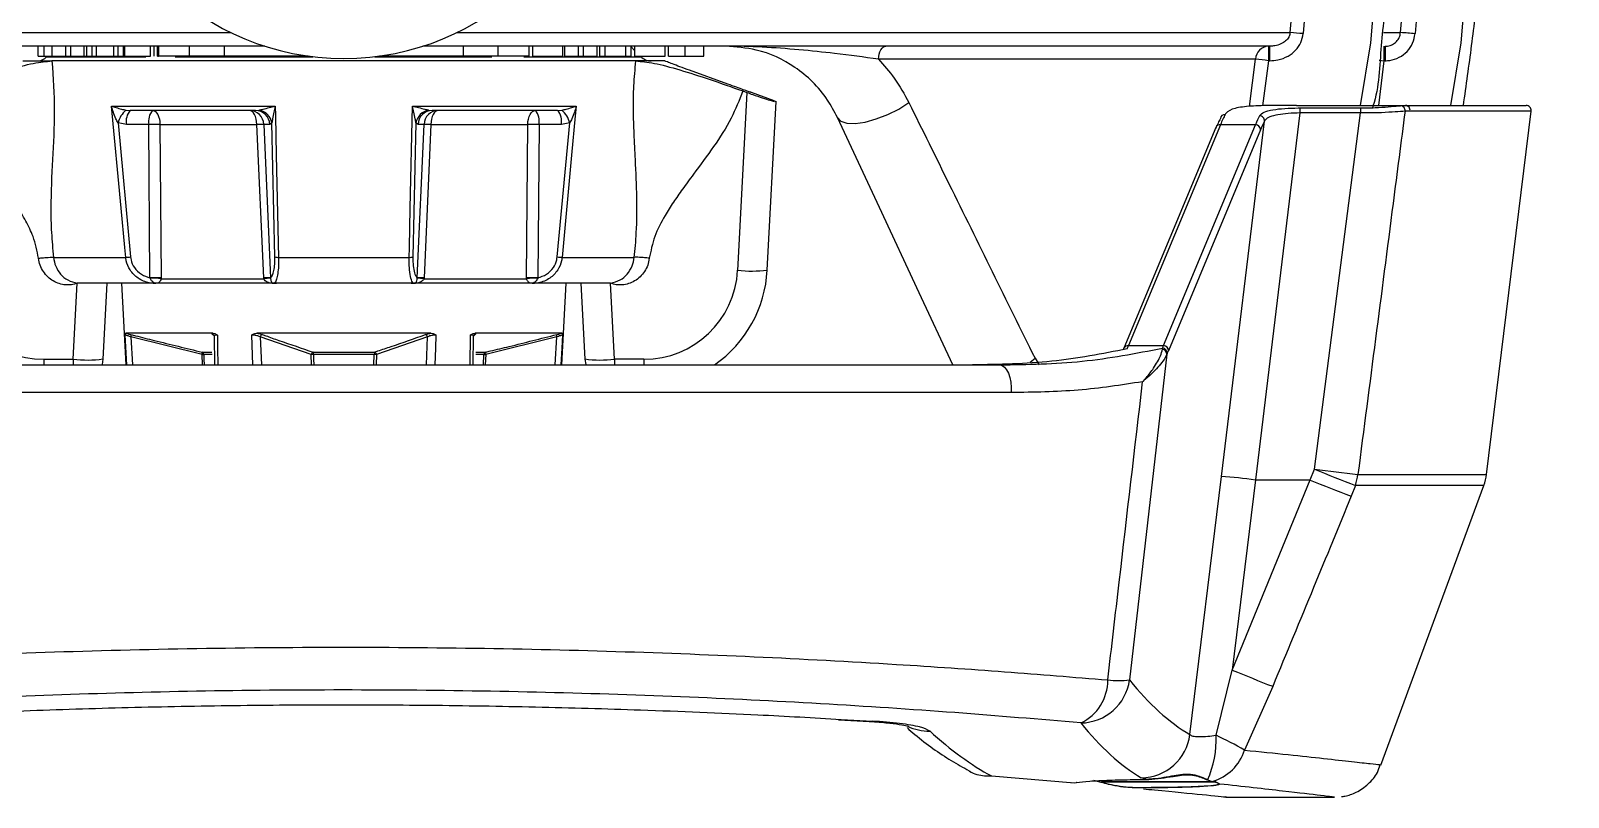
# Model space of a CAD drawing. Extents: x 16.5 to 113.1, y 4.4 to 84.5.
# Drawn here: x 53.326 to 56.439, y 4.469 to 6.02 of the extents above; entities that cross this region are included whole.
import ezdxf

# ---------------------------------------------------------------- set-up
doc = ezdxf.new("R2010")
doc.units = 0
doc.header["$MEASUREMENT"] = 0
doc.layers.add('OBJECT', color=7, linetype='CONTINUOUS')

msp = doc.modelspace()

# ---------------------------------------------------------------- linework, layer by layer
at = {"layer": 'OBJECT'}
for p, q in [((56.2636, 7.5886), (56.1286, 6.0139)), ((52.0438, 6.0159), (53.7311, 6.0159)), ((54.1883, 6.0159), (55.8756, 6.0159)), ((56.0645, 6.0159), (56.0991, 6.0159)), ((53.7996, 5.9886), (52.085, 5.9886)), ((53.3407, 5.9686), (53.3407, 5.9886)), ((53.3527, 5.9686), (53.3527, 5.9886)), ((53.3693, 5.9686), (53.3693, 5.9886)), ((53.3966, 5.9686), (53.3966, 5.9886)), ((53.407, 5.9686), (53.407, 5.9886)), ((53.4342, 5.9686), (53.4342, 5.9886)), ((53.4394, 5.9686), (53.4394, 5.9886)), ((53.4502, 5.9686), (53.4502, 5.9886)), ((53.459, 5.9686), (53.459, 5.9886)), ((53.4939, 5.9686), (53.4939, 5.9886)), ((53.5026, 5.9686), (53.5026, 5.9886)), ((53.5135, 5.9686), (53.5135, 5.9886)), ((53.5161, 5.9686), (53.5161, 5.9886)), ((53.568, 5.9686), (53.568, 5.9886)), ((53.5758, 5.9686), (53.5758, 5.9886)), ((53.5823, 5.9686), (53.5823, 5.9886)), ((53.5847, 5.9886), (53.5847, 5.9686)), ((53.6472, 5.9686), (53.6472, 5.9886)), ((53.7177, 5.9686), (53.7177, 5.9886)), ((55.8345, 5.9886), (54.1198, 5.9886)), ((54.2018, 5.9686), (54.2018, 5.9886)), ((54.2722, 5.9686), (54.2722, 5.9886)), ((54.3347, 5.9686), (54.3347, 5.9886)), ((54.3423, 5.9686), (54.3423, 5.9886)), ((54.4033, 5.9686), (54.4033, 5.9886)), ((54.4073, 5.9686), (54.4073, 5.9886)), ((54.4346, 5.9686), (54.4346, 5.9886)), ((54.445, 5.9686), (54.445, 5.9886)), ((54.4723, 5.9686), (54.4723, 5.9886)), ((54.4776, 5.9686), (54.4776, 5.9886)), ((54.4887, 5.9686), (54.4887, 5.9886)), ((54.5308, 5.9686), (54.5308, 5.9886)), ((54.5412, 5.9686), (54.5412, 5.9886)), ((54.5491, 5.9791), (54.5412, 5.9871)), ((54.5491, 5.9686), (54.5491, 5.9886)), ((54.6102, 5.9686), (54.6102, 5.9886)), ((54.6168, 5.9686), (54.6168, 5.9886)), ((54.6509, 5.9686), (54.6509, 5.9886)), ((54.6882, 5.9686), (54.6882, 5.9886)), ((55.8316, 5.9886), (55.8316, 5.9591)), ((55.8345, 5.9591), (55.8345, 5.9886)), ((56.0655, 5.9886), (56.0655, 5.9591)), ((56.068, 5.9886), (56.068, 5.9591)), ((53.3097, 5.9586), (53.3686, 5.9586)), ((53.3407, 5.9686), (53.3527, 5.9686)), ((53.3527, 5.9686), (53.3693, 5.9686)), ((53.3597, 5.9686), (53.3585, 5.9673)), ((53.3585, 5.9673), (53.5587, 5.9673)), ((54.5508, 5.9586), (53.3686, 5.9586)), ((53.3693, 5.9686), (53.3966, 5.9686)), ((53.3966, 5.9686), (53.407, 5.9686)), ((53.407, 5.9686), (53.4342, 5.9686)), ((53.4342, 5.9686), (53.4394, 5.9686)), ((53.4394, 5.9686), (53.4502, 5.9686)), ((53.4502, 5.9686), (53.459, 5.9686)), ((53.459, 5.9686), (53.4939, 5.9686)), ((53.4939, 5.9686), (53.5026, 5.9686)), ((53.5026, 5.9686), (53.5135, 5.9686)), ((53.5135, 5.9686), (53.5161, 5.9686)), ((53.5161, 5.9686), (53.568, 5.9686)), ((53.5823, 5.9686), (53.5847, 5.9686)), ((53.6472, 5.9686), (53.5847, 5.9686)), ((53.6182, 5.9673), (53.8968, 5.9673)), ((53.7177, 5.9686), (53.6472, 5.9686)), ((53.8874, 5.9686), (53.7177, 5.9686)), ((54.0227, 5.9673), (54.2594, 5.9673)), ((54.2018, 5.9686), (54.032, 5.9686)), ((54.2722, 5.9686), (54.2018, 5.9686)), ((54.3347, 5.9686), (54.2722, 5.9686)), ((54.3239, 5.9673), (54.5609, 5.9673)), ((54.3423, 5.9686), (54.4033, 5.9686)), ((54.4073, 5.9686), (54.4346, 5.9686)), ((54.4346, 5.9686), (54.445, 5.9686)), ((54.445, 5.9686), (54.4723, 5.9686)), ((54.4776, 5.9686), (54.4887, 5.9686)), ((54.4887, 5.9686), (54.5308, 5.9686)), ((54.5308, 5.9686), (54.5412, 5.9686)), ((54.5491, 5.9686), (54.6102, 5.9686)), ((54.6097, 5.9586), (54.5508, 5.9586)), ((54.5609, 5.9673), (54.5597, 5.9686)), ((55.8056, 5.9622), (55.042, 5.9622)), ((55.7931, 5.8667), (55.8056, 5.9622)), ((55.8316, 5.9591), (55.8197, 5.8678)), ((55.8345, 5.9591), (55.8316, 5.9591)), ((56.0655, 5.9591), (56.0545, 5.8686)), ((56.068, 5.9591), (56.0655, 5.9591)), ((54.7373, 5.9116), (54.6594, 5.9398)), ((54.7758, 5.8949), (54.7569, 5.5349)), ((54.7674, 5.8979), (54.7758, 5.8949)), ((54.831, 5.878), (54.7851, 5.8947)), ((53.4893, 5.8673), (53.8207, 5.8673)), ((53.5181, 5.8593), (53.5272, 5.8586)), ((53.7807, 5.8586), (53.5272, 5.8586)), ((53.7807, 5.8586), (53.7882, 5.8593)), ((54.0987, 5.8673), (54.4302, 5.8673)), ((54.1313, 5.8593), (54.1388, 5.8586)), ((54.3923, 5.8586), (54.1388, 5.8586)), ((54.3923, 5.8586), (54.4013, 5.8593)), ((54.8168, 5.5355), (54.8347, 5.8767)), ((54.831, 5.8767), (54.831, 5.878)), ((54.831, 5.878), (54.8347, 5.8767)), ((55.8955, 5.8534), (55.8052, 5.1106)), ((55.8885, 5.8686), (56.1093, 5.8686)), ((55.8955, 5.8635), (56.0177, 5.8635)), ((55.8955, 5.8635), (55.8955, 5.8534)), ((56.0177, 5.8534), (55.8955, 5.8534)), ((55.9247, 5.1325), (56.0177, 5.8534)), ((56.0177, 5.8635), (56.0177, 5.8534)), ((56.0993, 5.8681), (56.1093, 5.8686)), ((56.1182, 5.8573), (56.1082, 5.8569)), ((56.1093, 5.8686), (56.3534, 5.8686)), ((56.3633, 5.8573), (56.1182, 5.8573)), ((56.2731, 5.122), (56.3633, 5.8573)), ((53.5194, 5.8301), (53.5024, 5.8331)), ((53.5024, 5.8331), (53.5279, 5.5619)), ((53.5647, 5.8301), (53.5194, 5.8301)), ((53.567, 5.5196), (53.5647, 5.8301)), ((53.5874, 5.8301), (53.7835, 5.8301)), ((53.5874, 5.8301), (53.5897, 5.5196)), ((53.7975, 5.5196), (53.7835, 5.8301)), ((53.7975, 5.8301), (53.8114, 5.5196)), ((53.8096, 5.8301), (53.7975, 5.8301)), ((53.814, 5.8331), (53.8096, 5.8301)), ((53.8199, 5.5619), (53.814, 5.8331)), ((54.1054, 5.8331), (54.0995, 5.5619)), ((54.1099, 5.8301), (54.1054, 5.8331)), ((54.108, 5.5196), (54.122, 5.8301)), ((54.122, 5.8301), (54.1099, 5.8301)), ((54.1359, 5.8301), (54.122, 5.5196)), ((54.1359, 5.8301), (54.332, 5.8301)), ((54.3297, 5.5196), (54.332, 5.8301)), ((54.3548, 5.8301), (54.3525, 5.5196)), ((54.4, 5.8301), (54.3548, 5.8301)), ((54.3916, 5.5619), (54.417, 5.8331)), ((54.417, 5.8331), (54.4, 5.8301)), ((55.7252, 5.8242), (55.539, 5.3771)), ((55.7344, 5.8296), (55.5483, 5.3825)), ((55.6193, 5.3825), (55.8055, 5.8296)), ((55.8055, 5.8296), (55.7344, 5.8296)), ((55.7363, 5.1179), (55.8237, 5.837)), ((55.8154, 5.8192), (55.6292, 5.372)), ((53.3717, 5.5612), (53.518, 5.5612)), ((53.8274, 5.5612), (54.0921, 5.5612)), ((54.4015, 5.5612), (54.5477, 5.5612)), ((53.5672, 5.5192), (53.567, 5.5196)), ((53.5897, 5.5196), (53.5897, 5.518)), ((53.5897, 5.518), (53.7976, 5.518)), ((53.7976, 5.518), (53.7975, 5.5196)), ((53.8114, 5.5196), (53.8114, 5.5192)), ((54.108, 5.5192), (54.108, 5.5196)), ((54.122, 5.5196), (54.1219, 5.518)), ((54.1219, 5.518), (54.3297, 5.518)), ((54.3297, 5.518), (54.3297, 5.5196)), ((54.3525, 5.5196), (54.3522, 5.5192)), ((53.4118, 5.3549), (53.4199, 5.509)), ((53.4268, 5.5086), (53.4199, 5.509)), ((53.5739, 5.5086), (53.4268, 5.5086)), ((53.4797, 5.5086), (53.4717, 5.3554)), ((53.5097, 5.5086), (53.5184, 5.3436)), ((53.8234, 5.5086), (53.5739, 5.5086)), ((54.0961, 5.5086), (53.8234, 5.5086)), ((54.3455, 5.5086), (54.0961, 5.5086)), ((54.4926, 5.5086), (54.3455, 5.5086)), ((54.4011, 5.3436), (54.4097, 5.5086)), ((54.4397, 5.5086), (54.4478, 5.3554)), ((54.4996, 5.509), (54.4926, 5.5086)), ((54.5077, 5.3549), (54.4996, 5.509)), ((53.5203, 5.3436), (53.517, 5.404)), ((53.6941, 5.4076), (53.518, 5.4076)), ((53.6725, 5.3646), (53.5286, 5.4002)), ((53.5286, 5.4002), (53.5316, 5.3436)), ((53.6971, 5.4021), (53.6937, 5.405)), ((53.6972, 5.4015), (53.698, 5.3436)), ((53.7757, 5.3436), (53.7733, 5.404)), ((54.1358, 5.4076), (53.7837, 5.4076)), ((53.8936, 5.3646), (53.7905, 5.4002)), ((53.7905, 5.4002), (53.7927, 5.3436)), ((54.1289, 5.4002), (54.0259, 5.3646)), ((54.1267, 5.3436), (54.1289, 5.4002)), ((54.2151, 5.3436), (54.216, 5.404)), ((54.2214, 5.3436), (54.2223, 5.4015)), ((54.4014, 5.4076), (54.2254, 5.4076)), ((54.3909, 5.4002), (54.247, 5.3646)), ((54.3878, 5.3436), (54.3909, 5.4002)), ((53.3523, 5.3549), (53.4118, 5.3549)), ((53.3523, 5.3549), (53.3523, 5.3436)), ((53.4118, 5.3549), (53.4118, 5.3436)), ((53.6725, 5.3694), (53.6925, 5.3694)), ((53.6733, 5.3436), (53.6725, 5.3646)), ((53.6931, 5.3648), (53.676, 5.3648)), ((53.8942, 5.3436), (53.8936, 5.3646)), ((53.8974, 5.3694), (54.022, 5.3694)), ((54.0213, 5.3648), (53.8982, 5.3648)), ((54.0206, 5.3436), (54.0213, 5.3648)), ((54.0259, 5.3646), (54.0253, 5.3436)), ((54.2434, 5.3648), (54.2266, 5.3648)), ((54.2268, 5.3694), (54.2469, 5.3694)), ((54.2426, 5.3436), (54.2434, 5.3648)), ((54.247, 5.3646), (54.2461, 5.3436)), ((54.5672, 5.3549), (54.5077, 5.3549)), ((54.5077, 5.3549), (54.5077, 5.3436)), ((54.5672, 5.3549), (54.5672, 5.3436)), ((55.3492, 5.3489), (55.359, 5.3573)), ((55.359, 5.3573), (55.3674, 5.3436)), ((55.5483, 5.3825), (55.6193, 5.3825)), ((55.6262, 5.3651), (55.5504, 4.7059)), ((55.6169, 5.3753), (55.6171, 5.3774)), ((55.627, 5.3669), (55.6262, 5.3651)), ((52.6329, 5.3436), (55.2875, 5.3436)), ((55.3108, 5.2875), (52.6097, 5.2875)), ((55.6727, 4.5954), (55.7363, 5.1179)), ((55.8052, 5.1106), (55.7585, 4.7258)), ((55.7585, 4.7258), (55.9158, 5.1106)), ((55.8052, 5.1106), (55.9158, 5.1106)), ((55.9158, 5.1106), (55.9247, 5.1325)), ((56.0128, 5.122), (56.2731, 5.122)), ((56.008, 5.0997), (55.999, 5.0778)), ((56.2677, 5.0997), (56.008, 5.0997)), ((56.0594, 4.5337), (56.2677, 5.0997)), ((55.7257, 4.5939), (55.7585, 4.7258)), ((55.8402, 4.693), (55.7833, 4.5639)), ((54.9611, 4.6252), (55.0238, 4.6217)), ((54.9631, 4.6251), (55.0233, 4.6215)), ((54.9663, 4.6262), (55.0301, 4.6226)), ((55.0238, 4.622), (55.0301, 4.6226)), ((55.2707, 4.5116), (55.4391, 4.498)), ((55.4326, 4.4986), (55.4391, 4.498)), ((55.4391, 4.498), (55.4426, 4.4985)), ((55.4428, 4.4986), (55.4426, 4.4985)), ((55.4426, 4.4985), (55.4427, 4.4986)), ((55.4427, 4.4986), (55.443, 4.4986)), ((55.4428, 4.4986), (55.443, 4.4986)), ((55.493, 4.4987), (55.4782, 4.5025)), ((55.4931, 4.4986), (55.493, 4.4987)), ((55.4931, 4.4986), (55.4932, 4.4986)), ((55.4941, 4.4995), (55.4939, 4.4996)), ((55.4939, 4.4996), (55.7253, 4.4996)), ((55.7259, 4.4995), (55.4941, 4.4995)), ((55.7083, 4.5035), (55.7177, 4.5007)), ((55.7177, 4.5007), (55.7276, 4.4986)), ((55.7272, 4.4986), (55.7273, 4.4986)), ((55.7277, 4.4986), (55.7276, 4.4986)), ((55.7277, 4.4986), (55.7332, 4.4953)), ((55.7453, 4.4686), (55.9653, 4.4686))]:
    msp.add_line(p, q, dxfattribs=at)
at = {"layer": 'OBJECT', "flags": 128}
for points in [[(56.0991, 6.0159), (56.1042, 6.0757), (56.1248, 6.3148), (56.1826, 6.9891)], [(56.0182, 5.8686), (56.0391, 5.9952), (56.0527, 6.1564)], [(56.2006, 5.8686), (56.2216, 5.9952), (56.2351, 6.1564)], [(55.042, 5.9622), (55.0426, 5.9675), (55.0436, 5.9725), (55.0451, 5.9771), (55.0471, 5.981), (55.0493, 5.9842), (55.0518, 5.9866), (55.0545, 5.9881), (55.0572, 5.9886)], [(56.0556, 5.9602), (56.0603, 5.9597), (56.0655, 5.9591)], [(53.518, 5.5612), (53.5161, 5.5811), (53.5087, 5.6605), (53.4893, 5.8673)], [(53.5725, 5.8586), (53.5753, 5.858), (53.578, 5.8564), (53.5805, 5.8538), (53.5828, 5.8503), (53.5846, 5.846), (53.5861, 5.8411), (53.587, 5.8358), (53.5874, 5.8301)], [(53.7835, 5.8301), (53.7831, 5.8358), (53.7822, 5.8411), (53.7807, 5.846), (53.7789, 5.8503), (53.7766, 5.8538), (53.7741, 5.8564), (53.7714, 5.858), (53.7685, 5.8586)], [(53.8207, 5.8673), (53.8212, 5.8475), (53.8229, 5.7681), (53.8274, 5.5612)], [(54.0921, 5.5612), (54.0925, 5.5811), (54.0942, 5.6605), (54.0987, 5.8673)], [(54.1509, 5.8586), (54.1481, 5.858), (54.1454, 5.8564), (54.1428, 5.8538), (54.1406, 5.8503), (54.1387, 5.846), (54.1373, 5.8411), (54.1364, 5.8358), (54.1359, 5.8301)], [(54.332, 5.8301), (54.3324, 5.8358), (54.3334, 5.8411), (54.3348, 5.846), (54.3367, 5.8503), (54.3389, 5.8538), (54.3414, 5.8564), (54.3442, 5.858), (54.347, 5.8586)], [(54.4302, 5.8673), (54.4283, 5.8475), (54.4209, 5.7681), (54.4015, 5.5612)], [(54.959, 5.8442), (54.9659, 5.837), (54.9781, 5.8329), (54.9949, 5.8323), (55.0152, 5.8351), (55.0376, 5.8412), (55.0609, 5.8501), (55.0834, 5.8614), (55.1038, 5.8743)], [(55.1925, 5.3436), (55.1245, 5.4894), (55.0441, 5.6619), (54.959, 5.8442)], [(53.7035, 5.404), (53.7039, 5.3777), (53.7044, 5.3436)], [(54.1462, 5.404), (54.1451, 5.3777), (54.1438, 5.3436)], [(54.4024, 5.404), (54.401, 5.3777), (54.3992, 5.3436)], [(53.4717, 5.3554), (53.47, 5.3442), (53.4699, 5.3436)], [(53.676, 5.3648), (53.6764, 5.3548), (53.6769, 5.3436)], [(53.8982, 5.3648), (53.8985, 5.3548), (53.8988, 5.3436)], [(54.4478, 5.3554), (54.4494, 5.3442), (54.4496, 5.3436)], [(55.5384, 5.3747), (55.5387, 5.3762), (55.539, 5.3771)], [(55.2875, 5.3436), (55.2924, 5.3424), (55.2971, 5.3391), (55.3014, 5.3338), (55.3051, 5.3267), (55.3079, 5.3181), (55.3099, 5.3084), (55.3108, 5.298), (55.3108, 5.2875)], [(55.7274, 4.4986), (55.7273, 4.4986), (55.7273, 4.4986)]]:
    msp.add_lwpolyline(points, dxfattribs=at)
at = {"layer": 'OBJECT'}
for centre, radius, start, end in [((53.9597, 6.4886), 0.525, 181.6772, 358.3204), ((55.8117, 5.0433), 0.9748, 84.6873, 86.2414), ((56.0702, 5.4006), 0.616, 84.5641, 87.3089), ((55.8333, 5.9608), 0.0278, 93.4855, 177.167), ((53.3373, 5.9886), 0.03, 270, 315), ((54.5822, 5.9886), 0.03, 225, 270), ((55.7007, 4.9799), 0.9879, 82.3807, 83.9022), ((53.5563, 5.8186), 0.0558, 133.1843, 164.9169), ((53.5523, 5.8364), 0.0335, 138.6466, 190.8416), ((53.5976, 5.8364), 0.0335, 138.6463, 190.842), ((53.7681, 5.8291), 0.0294, 1.9558, 89.0599), ((53.7802, 5.8291), 0.0294, 1.9559, 89.0599), ((53.7826, 5.8279), 0.0318, 9.3442, 79.9187), ((54.1369, 5.8279), 0.0318, 100.0813, 170.6558), ((54.1393, 5.8291), 0.0294, 90.9401, 178.0441), ((54.1514, 5.8291), 0.0294, 90.9401, 178.0442), ((54.3219, 5.8364), 0.0335, 349.158, 41.3537), ((54.3671, 5.8364), 0.0335, 349.1584, 41.3534), ((54.3631, 5.8186), 0.0558, 15.0831, 46.8157), ((56.0984, 5.8583), 0.00985, 351.8405, 84.8773), ((56.1087, 5.8589), 0.00967, 350.6536, 86.2789), ((56.3534, 5.8586), 0.01, 353, 90), ((53.5761, 5.3323), 0.4979, 88.692, 91.308), ((53.7905, 5.6529), 0.1774, 87.7452, 92.2548), ((54.129, 5.6529), 0.1774, 87.7452, 92.2548), ((54.3434, 5.3323), 0.4979, 88.692, 91.308), ((55.7336, 5.8204), 0.00921, 84.7768, 155.6628), ((55.7436, 5.841), 0.00933, 86.538, 174.4851), ((55.8051, 5.8194), 0.0102, 358.7661, 87.9102), ((55.8135, 5.8376), 0.0102, 356.6221, 88.0977), ((53.5158, 5.6629), 0.1017, 271.2356, 276.8164), ((53.8262, 5.5889), 0.0277, 256.8894, 272.4648), ((54.0932, 5.5889), 0.0277, 267.5352, 283.1106), ((54.4037, 5.6629), 0.1017, 263.1836, 268.7644), ((53.3523, 5.5449), 0.19, 183, 270), ((53.5784, 5.021), 0.4987, 88.694, 91.306), ((53.5616, 5.1818), 0.3374, 85.214, 89.035), ((53.8045, 5.3421), 0.1777, 87.7486, 92.2514), ((53.8708, 4.7075), 0.8138, 94.1828, 95.1587), ((54.115, 5.3421), 0.1777, 87.7486, 92.2514), ((54.0487, 4.7075), 0.8138, 84.8413, 85.8172), ((54.3411, 5.021), 0.4987, 88.694, 91.306), ((54.3579, 5.1818), 0.3374, 90.965, 94.786), ((54.5672, 5.5449), 0.19, 270, 357), ((54.5672, 5.5486), 0.25, 304.9152, 357), ((54.7847, 5.7815), 0.2481, 263.565, 277.4347), ((53.5792, 5.4985), 0.0101, 88.3176, 91.1412), ((54.3403, 5.4985), 0.0101, 88.8588, 91.6824), ((53.5228, 5.4027), 0.00629, 336.5495, 21.7221), ((53.6933, 5.4006), 0.00444, 46.8191, 84.7026), ((53.7961, 5.3996), 0.0056, 105.377, 174.1369), ((54.1233, 5.3996), 0.0056, 5.8631, 74.623), ((54.2261, 5.4006), 0.00444, 95.2915, 132.2269), ((54.3966, 5.4027), 0.00629, 158.2779, 203.4505), ((53.4396, 5.6016), 0.2482, 263.5674, 277.4323), ((53.6711, 5.3647), 0.00495, 1.0021, 73.1803), ((53.6661, 5.367), 0.00684, 339.0901, 20.4254), ((53.6657, 5.5377), 0.1732, 272.2411, 273.4135), ((53.8992, 5.3641), 0.00561, 107.915, 174.773), ((53.901, 5.229), 0.1358, 91.187, 93.1408), ((53.8879, 5.3655), 0.0103, 356.1211, 22.5023), ((54.0316, 5.3655), 0.0103, 157.4977, 183.8789), ((54.0184, 5.229), 0.1358, 86.8592, 88.813), ((54.0203, 5.3641), 0.00561, 5.227, 72.085), ((54.2484, 5.3647), 0.00495, 106.8197, 178.9979), ((54.2537, 5.5377), 0.1732, 266.5865, 267.7589), ((54.2534, 5.367), 0.00684, 159.5746, 200.9099), ((54.4799, 5.6016), 0.2482, 262.5677, 276.4326), ((55.5474, 5.3733), 0.00921, 84.7823, 155.6627), ((55.616, 5.3652), 0.0102, 359.3429, 85.2505), ((55.6167, 5.3672), 0.0102, 358.1894, 87.9337), ((55.619, 5.3723), 0.0102, 358.7695, 87.9069), ((55.6332, 3.8166), 1.3053, 82.4276, 85.4718), ((57.1698, 8.1714), 3.3078, 247.7219, 249.2712), ((56.3456, 8.306), 3.2013, 262.4457, 264.0333), ((57.1759, 8.1889), 3.3026, 247.7374, 249.2903), ((55.9028, 5.134), 0.1106, 341.9553, 353.81), ((56.1738, 5.1342), 0.1, 339.8, 353), ((55.4109, 4.7052), 0.0955, 295.4101, 0.3892), ((55.4504, 4.7199), 0.101, 270.8671, 351.9952), ((55.5284, 4.8818), 0.1773, 262.8777, 277.1223), ((57.0774, 7.8969), 3.4344, 247.4164, 248.8861), ((55.144, 4.7003), 0.0978, 244.1372, 271.0294), ((55.5731, 4.6082), 0.1004, 270.6216, 352.6578), ((55.5277, 4.5851), 0.1982, 335.6679, 2.532), ((55.3937, 3.8861), 0.7818, 60.1139, 64.8721), ((55.6925, 4.5925), 0.0952, 285.3472, 342.5391), ((55.493, 4.4995), 0.000928, 274.947, 1.4479), ((55.4931, 4.4995), 0.000935, 275.1354, 2.0553), ((55.7275, 4.4995), 0.000917, 250.1028, 279.2479), ((55.7332, 4.4963), 0.001, 210.4025, 269.9153)]:
    msp.add_arc(centre, radius, start, end, dxfattribs=at)
for centre, major_axis, ratio, start_param, end_param in [((55.692, 5.3698), (0.0615, 0.4899), 0.120906, 0.285954, 0.412418), ((55.7018, 5.3686), (0.0615, 0.4999), 0.118561, 0.285354, 0.411817), ((55.7729, 5.3686), (0.0615, 0.4999), 0.118561, 0.303558, 0.411817), ((55.7827, 5.3673), (0.0615, 0.4899), 0.120906, 0.304159, 0.412418), ((55.5822, 5.8436), (0.0641, 0.4999), 0.123247, 3.518726, 3.554624), ((55.6533, 5.8436), (0.0641, 0.4999), 0.123247, 3.527575, 3.554624), ((55.6631, 5.8423), (0.064, 0.5099), 0.120906, 3.526962, 3.554011), ((57.9476, 21.8334), (2.1692, 17.275), 0.120906, 3.025129, 3.089578), ((57.8491, 21.8456), (2.1689, 17.375), 0.120232, 3.024955, 3.089404), ((53.2879, 21.8456), (-2.1689, 17.375), 0.120232, 3.002331, 3.056199)]:
    msp.add_ellipse(centre, major_axis=major_axis, ratio=ratio, start_param=start_param, end_param=end_param, dxfattribs=at)
for points, knots in [([(56.0431, 7.5886), (56.0082, 7.1987), (55.9613, 6.6738), (55.9141, 6.1489), (55.902, 6.0139)], [0, 0, 0, 0, 0.742768, 1, 1, 1, 1]), ([(56.2562, 7.5886), (56.2062, 7.1785), (56.1511, 6.7275), (56.0899, 6.2358), (56.0758, 6.1126), (56.0569, 5.9906), (56.0562, 5.9054), (56.0426, 5.8655), (56.0423, 5.8646)], [0, 0, 0, 0, 0.713223, 0.784545, 0.855867, 0.927189, 0.99845, 1, 1, 1, 1]), ([(56.4387, 7.5886), (56.3883, 7.1786), (56.3329, 6.7277), (56.2726, 6.2358), (56.2573, 6.1128), (56.2429, 5.9903), (56.2315, 5.909), (56.2258, 5.8686)], [0, 0, 0, 0, 0.71491, 0.786401, 0.857892, 0.929384, 1, 1, 1, 1]), ([(55.8756, 6.0159), (55.8774, 6.0359), (55.8864, 6.1354), (55.9195, 6.5048), (55.9507, 6.8543), (55.9748, 7.1241)], [0, 0, 0, 0, 0.053919, 0.269596, 1, 1, 1, 1]), ([(55.8756, 6.0159), (55.8751, 6.0133), (55.8744, 6.0101), (55.8714, 6.0044), (55.8664, 5.9985), (55.8566, 5.9925), (55.8456, 5.9891), (55.8379, 5.9887), (55.8345, 5.9886)], [0, 0, 0, 0, 0.146052, 0.170602, 0.352523, 0.560067, 0.807091, 1, 1, 1, 1]), ([(55.8345, 5.9591), (55.84, 5.9594), (55.8528, 5.9602), (55.8712, 5.9673), (55.8871, 5.9797), (55.8984, 5.9955), (55.9008, 6.0077), (55.902, 6.0139)], [0, 0, 0, 0, 0.173808, 0.403588, 0.609273, 0.804436, 1, 1, 1, 1]), ([(56.068, 5.9886), (56.0696, 5.9886), (56.0746, 5.9888), (56.0828, 5.9915), (56.0912, 5.9976), (56.0972, 6.006), (56.0985, 6.0126), (56.0991, 6.0159)], [0, 0, 0, 0, 0.104476, 0.335958, 0.561001, 0.781442, 1, 1, 1, 1]), ([(56.068, 5.9591), (56.071, 5.9592), (56.0809, 5.9597), (56.0969, 5.965), (56.1131, 5.9773), (56.1249, 5.9941), (56.1273, 6.0073), (56.1286, 6.0139)], [0, 0, 0, 0, 0.102079, 0.329727, 0.554104, 0.777028, 1, 1, 1, 1]), ([(55.042, 5.9622), (55.0129, 5.9662), (54.9394, 5.9762), (54.8316, 5.9863), (54.7574, 5.9886), (54.7327, 5.9886), (54.7325, 5.9886)], [0, 0, 0, 0, 0.303532, 0.768515, 0.997815, 1, 1, 1, 1]), ([(54.959, 5.8442), (54.9526, 5.8563), (54.9307, 5.8976), (54.8773, 5.948), (54.8047, 5.983), (54.7536, 5.9869), (54.7325, 5.9886)], [0, 0, 0, 0, 0.139375, 0.476222, 0.783717, 1, 1, 1, 1]), ([(53.1521, 5.8979), (53.1744, 5.9058), (53.219, 5.9216), (53.2804, 5.9412), (53.3338, 5.9556), (53.357, 5.9576), (53.3686, 5.9586)], [0, 0, 0, 0, 0.249632, 0.499591, 0.749407, 1, 1, 1, 1]), ([(53.3686, 5.9586), (53.3709, 5.9247), (53.3755, 5.8551), (53.3692, 5.7575), (53.3659, 5.6786), (53.367, 5.6126), (53.3702, 5.5781), (53.3717, 5.5612)], [0, 0, 0, 0, 0.239384, 0.4931455, 0.7546117, 0.8802876, 1, 1, 1, 1]), ([(54.5477, 5.5612), (54.5486, 5.5693), (54.5503, 5.5862), (54.553, 5.6275), (54.5534, 5.6854), (54.5503, 5.7501), (54.5473, 5.809), (54.5458, 5.8586), (54.5462, 5.9079), (54.5493, 5.9418), (54.5508, 5.9586)], [0, 0, 0, 0, 0.057193, 0.119846, 0.300985, 0.506489, 0.64207, 0.760177, 0.881304, 1, 1, 1, 1]), ([(54.5508, 5.9586), (54.5624, 5.9576), (54.5855, 5.9557), (54.6388, 5.9413), (54.7002, 5.9216), (54.745, 5.9058), (54.7674, 5.8979)], [0, 0, 0, 0, 0.2494678, 0.4993196, 0.7491669, 1, 1, 1, 1]), ([(54.6594, 5.9398), (54.6528, 5.9422), (54.6404, 5.9468), (54.6247, 5.9527), (54.6142, 5.9568), (54.6101, 5.9584), (54.6098, 5.9585), (54.6097, 5.9586)], [0, 0, 0, 0, 0.260689, 0.492161, 0.715637, 0.925667, 1, 1, 1, 1]), ([(54.6168, 5.9686), (54.618, 5.9686), (54.6205, 5.9686), (54.6284, 5.9686), (54.6393, 5.9686), (54.6471, 5.9686), (54.6509, 5.9686)], [0, 0, 0, 0, 0.280746, 0.560277, 0.780035, 1, 1, 1, 1]), ([(54.6509, 5.9686), (54.657, 5.9686), (54.6661, 5.9686), (54.6754, 5.9686), (54.6857, 5.9686), (54.6871, 5.9686), (54.6882, 5.9686)], [0, 0, 0, 0, 0.249373, 0.375041, 0.500925, 1, 1, 1, 1]), ([(55.042, 5.9622), (55.0531, 5.9498), (55.0768, 5.9234), (55.0944, 5.8913), (55.1038, 5.8743)], [0, 0, 0, 0, 0.468954, 1, 1, 1, 1]), ([(53.3414, 5.5593), (53.3384, 5.5742), (53.3331, 5.6004), (53.3159, 5.6352), (53.2975, 5.6659), (53.2758, 5.6972), (53.25, 5.7319), (53.2214, 5.7702), (53.1927, 5.8123), (53.1681, 5.8544), (53.1572, 5.8841), (53.1521, 5.8979)], [0, 0, 0, 0, 0.115434, 0.204199, 0.296296, 0.390312, 0.496176, 0.628006, 0.757037, 0.887489, 1, 1, 1, 1]), ([(54.7674, 5.8979), (54.7601, 5.8792), (54.7446, 5.8396), (54.7084, 5.7845), (54.6738, 5.7378), (54.6461, 5.7005), (54.6267, 5.6728), (54.607, 5.6415), (54.5873, 5.6045), (54.5811, 5.5741), (54.5781, 5.5593)], [0, 0, 0, 0, 0.15382, 0.32546, 0.503781, 0.600006, 0.681858, 0.763122, 0.884544, 1, 1, 1, 1]), ([(54.7851, 5.8947), (54.785, 5.8947), (54.7849, 5.8948), (54.779, 5.8968), (54.7687, 5.9004), (54.7543, 5.9054), (54.7431, 5.9095), (54.7373, 5.9116)], [0, 0, 0, 0, 0.142156, 0.343846, 0.549129, 0.762139, 1, 1, 1, 1]), ([(54.7758, 5.8949), (54.7797, 5.8935), (54.7906, 5.8896), (54.8073, 5.8839), (54.8227, 5.879), (54.8284, 5.8774), (54.831, 5.8767)], [0, 0, 0, 0, 0.1688444, 0.4625853, 0.7532239, 1, 1, 1, 1]), ([(53.4893, 5.8673), (53.4893, 5.8673), (53.4923, 5.8663), (53.4988, 5.8641), (53.5082, 5.8614), (53.5153, 5.8599), (53.5181, 5.8593)], [0, 0, 0, 0, 0.006869, 0.354284, 0.74085, 1, 1, 1, 1]), ([(53.5024, 5.8331), (53.501, 5.8359), (53.4972, 5.8427), (53.4931, 5.8543), (53.4904, 5.863), (53.4893, 5.8673), (53.4893, 5.8673)], [0, 0, 0, 0, 0.254159, 0.641396, 0.992936, 1, 1, 1, 1]), ([(53.7882, 5.8593), (53.7907, 5.8599), (53.7971, 5.8614), (53.8082, 5.8641), (53.8166, 5.8663), (53.8207, 5.8673), (53.8207, 5.8673)], [0, 0, 0, 0, 0.259143, 0.64571, 0.993121, 1, 1, 1, 1]), ([(53.8207, 5.8673), (53.8207, 5.8673), (53.8197, 5.863), (53.8178, 5.8543), (53.8154, 5.8427), (53.8144, 5.8359), (53.814, 5.8331)], [0, 0, 0, 0, 0.007065, 0.358602, 0.745841, 1, 1, 1, 1]), ([(54.1054, 5.8331), (54.105, 5.8359), (54.104, 5.8427), (54.1016, 5.8543), (54.0997, 5.863), (54.0987, 5.8673), (54.0987, 5.8673)], [0, 0, 0, 0, 0.2541593, 0.6413976, 0.9929352, 1, 1, 1, 1]), ([(54.0987, 5.8673), (54.0988, 5.8673), (54.1029, 5.8663), (54.1113, 5.8641), (54.1223, 5.8614), (54.1287, 5.8599), (54.1313, 5.8593)], [0, 0, 0, 0, 0.006879, 0.35429, 0.740857, 1, 1, 1, 1]), ([(54.4013, 5.8593), (54.4042, 5.8599), (54.4112, 5.8614), (54.4207, 5.8641), (54.4272, 5.8663), (54.4301, 5.8673), (54.4302, 5.8673)], [0, 0, 0, 0, 0.25915, 0.645716, 0.993131, 1, 1, 1, 1]), ([(54.4302, 5.8673), (54.4302, 5.8673), (54.429, 5.863), (54.4264, 5.8543), (54.4222, 5.8427), (54.4185, 5.8359), (54.417, 5.8331)], [0, 0, 0, 0, 0.007064, 0.358604, 0.745841, 1, 1, 1, 1]), ([(55.1038, 5.8743), (55.1309, 5.8193), (55.2179, 5.6428), (55.3014, 5.4737), (55.359, 5.3573)], [0, 0, 0, 0, 0.311682, 1, 1, 1, 1]), ([(55.8885, 5.8686), (55.8717, 5.8686), (55.8382, 5.8686), (55.7946, 5.8677), (55.7619, 5.8635), (55.7481, 5.8565), (55.7447, 5.8512), (55.7441, 5.8503)], [0, 0, 0, 0, 0.235871, 0.47166, 0.709708, 0.951942, 1, 1, 1, 1]), ([(55.8138, 5.8478), (55.8162, 5.8504), (55.821, 5.8555), (55.8395, 5.8602), (55.8638, 5.8628), (55.8838, 5.8634), (55.8942, 5.8635), (55.8955, 5.8635)], [0, 0, 0, 0, 0.247398, 0.49508, 0.735442, 0.967351, 1, 1, 1, 1]), ([(55.8955, 5.8534), (55.8875, 5.8531), (55.8714, 5.8526), (55.85, 5.8501), (55.8335, 5.8458), (55.826, 5.841), (55.8241, 5.8377), (55.8237, 5.837)], [0, 0, 0, 0, 0.231454, 0.462801, 0.696832, 0.935034, 1, 1, 1, 1]), ([(56.1082, 5.8569), (56.1001, 5.7947), (56.0684, 5.5497), (56.0366, 5.3048), (56.0128, 5.122)], [0, 0, 0, 0, 0.2540305, 1, 1, 1, 1]), ([(56.0177, 5.8635), (56.0278, 5.8636), (56.0482, 5.8639), (56.0753, 5.8659), (56.0915, 5.8675), (56.0978, 5.868), (56.0993, 5.8681)], [0, 0, 0, 0, 0.301009, 0.601824, 0.907076, 1, 1, 1, 1]), ([(56.1082, 5.8569), (56.1021, 5.8565), (56.0899, 5.8556), (56.0608, 5.8538), (56.0355, 5.8532), (56.0209, 5.8534), (56.0177, 5.8534)], [0, 0, 0, 0, 0.302947, 0.605661, 0.913216, 1, 1, 1, 1]), ([(53.3414, 5.5593), (53.3448, 5.5597), (53.3518, 5.5605), (53.3612, 5.5612), (53.3685, 5.5615), (53.3707, 5.5613), (53.3717, 5.5612)], [0, 0, 0, 0, 0.242686, 0.499999, 0.757318, 1, 1, 1, 1]), ([(53.4199, 5.509), (53.416, 5.5077), (53.4084, 5.5053), (53.3958, 5.5051), (53.3832, 5.5075), (53.3709, 5.5131), (53.3598, 5.5213), (53.3507, 5.5323), (53.344, 5.5451), (53.3422, 5.5546), (53.3414, 5.5593)], [0, 0, 0, 0, 0.111767, 0.224799, 0.346483, 0.469718, 0.599495, 0.730091, 0.865351, 1, 1, 1, 1]), ([(53.3717, 5.5612), (53.3729, 5.5551), (53.3753, 5.5425), (53.3857, 5.5265), (53.4007, 5.5136), (53.4132, 5.5106), (53.4199, 5.509)], [0, 0, 0, 0, 0.227829, 0.470205, 0.720041, 1, 1, 1, 1]), ([(53.579, 5.5086), (53.5787, 5.5086), (53.5743, 5.5085), (53.5617, 5.5097), (53.5427, 5.5174), (53.5263, 5.5339), (53.5195, 5.5498), (53.5183, 5.5589), (53.518, 5.5612)], [0, 0, 0, 0, 0.008303, 0.153518, 0.438824, 0.69828, 0.92379, 1, 1, 1, 1]), ([(53.5279, 5.5619), (53.5281, 5.56), (53.5291, 5.5524), (53.5352, 5.5391), (53.5488, 5.5257), (53.561, 5.5216), (53.567, 5.5196)], [0, 0, 0, 0, 0.092744, 0.368061, 0.688411, 1, 1, 1, 1]), ([(53.8114, 5.5196), (53.8127, 5.5212), (53.8152, 5.5243), (53.818, 5.534), (53.8199, 5.5468), (53.8199, 5.5569), (53.8199, 5.5619)], [0, 0, 0, 0, 0.255732, 0.511068, 0.755324, 1, 1, 1, 1]), ([(53.8274, 5.5612), (53.8274, 5.5552), (53.8275, 5.5431), (53.826, 5.5278), (53.8235, 5.5159), (53.8205, 5.5097), (53.8183, 5.5085), (53.8174, 5.5086), (53.8173, 5.5086)], [0, 0, 0, 0, 0.200874, 0.400025, 0.605989, 0.832566, 0.991709, 1, 1, 1, 1]), ([(54.1021, 5.5086), (54.1021, 5.5086), (54.1012, 5.5085), (54.0988, 5.5097), (54.0953, 5.5174), (54.0926, 5.5339), (54.0919, 5.5498), (54.092, 5.5589), (54.0921, 5.5612)], [0, 0, 0, 0, 0.008302, 0.153523, 0.438822, 0.698279, 0.92379, 1, 1, 1, 1]), ([(54.0995, 5.5619), (54.0995, 5.56), (54.0994, 5.5524), (54.1004, 5.5391), (54.1034, 5.5257), (54.1065, 5.5216), (54.108, 5.5196)], [0, 0, 0, 0, 0.0927449, 0.368062, 0.6884056, 1, 1, 1, 1]), ([(54.4015, 5.5612), (54.4012, 5.5589), (54.4, 5.5498), (54.3931, 5.5339), (54.3768, 5.5174), (54.3578, 5.5097), (54.3452, 5.5085), (54.3407, 5.5086), (54.3405, 5.5086)], [0, 0, 0, 0, 0.07621, 0.30172, 0.561176, 0.846482, 0.991697, 1, 1, 1, 1]), ([(54.3525, 5.5196), (54.3585, 5.5216), (54.3707, 5.5257), (54.3843, 5.5391), (54.3903, 5.5524), (54.3913, 5.56), (54.3916, 5.5619)], [0, 0, 0, 0, 0.3115895, 0.631939, 0.9072562, 1, 1, 1, 1]), ([(54.4996, 5.509), (54.5064, 5.5106), (54.5188, 5.5137), (54.5339, 5.5266), (54.5442, 5.5426), (54.5466, 5.5553), (54.5477, 5.5612)], [0, 0, 0, 0, 0.2860952, 0.5240542, 0.7787294, 1, 1, 1, 1]), ([(54.5781, 5.5593), (54.5772, 5.5546), (54.5755, 5.5451), (54.5688, 5.5324), (54.5597, 5.5214), (54.5487, 5.5131), (54.5364, 5.5075), (54.5237, 5.5051), (54.5111, 5.5053), (54.5034, 5.5077), (54.4996, 5.509)], [0, 0, 0, 0, 0.133881, 0.269073, 0.399128, 0.52971, 0.652296, 0.774938, 0.887429, 1, 1, 1, 1]), ([(54.5781, 5.5593), (54.5747, 5.5597), (54.5677, 5.5605), (54.5582, 5.5612), (54.5509, 5.5615), (54.5488, 5.5613), (54.5477, 5.5612)], [0, 0, 0, 0, 0.242686, 0.499999, 0.757318, 1, 1, 1, 1]), ([(53.579, 5.5086), (53.579, 5.5086), (53.5791, 5.5086), (53.5792, 5.5086), (53.5792, 5.5086), (53.5793, 5.5086), (53.5793, 5.5086), (53.5791, 5.5086), (53.5782, 5.5087), (53.5758, 5.5093), (53.5723, 5.5116), (53.5692, 5.5154), (53.5678, 5.5181), (53.5672, 5.5192)], [0, 0, 0, 0, 0.006249, 0.01087, 0.014177, 0.017458, 0.0218, 0.032043, 0.073943, 0.240404, 0.569586, 0.838894, 1, 1, 1, 1]), ([(53.5897, 5.518), (53.5894, 5.5171), (53.5887, 5.5148), (53.587, 5.512), (53.5847, 5.5097), (53.5827, 5.5088), (53.5812, 5.5086), (53.5803, 5.5086), (53.5798, 5.5086), (53.5796, 5.5086), (53.5794, 5.5086)], [0, 0, 0, 0, 0.122275, 0.31742, 0.550885, 0.808427, 0.924582, 0.961079, 0.979101, 1, 1, 1, 1]), ([(53.8177, 5.5086), (53.8175, 5.5086), (53.8172, 5.5086), (53.8167, 5.5086), (53.8154, 5.5086), (53.8121, 5.5088), (53.8074, 5.5097), (53.8025, 5.512), (53.799, 5.5148), (53.798, 5.5171), (53.7976, 5.518)], [0, 0, 0, 0, 0.02089, 0.038901, 0.075399, 0.191561, 0.449114, 0.682568, 0.877728, 1, 1, 1, 1]), ([(53.8114, 5.5192), (53.8114, 5.5182), (53.8114, 5.5157), (53.8123, 5.5125), (53.8138, 5.5099), (53.8154, 5.5088), (53.8163, 5.5086), (53.8168, 5.5086), (53.817, 5.5086), (53.817, 5.5086), (53.8171, 5.5086), (53.8172, 5.5086), (53.8173, 5.5086), (53.8173, 5.5086), (53.8173, 5.5086)], [0, 0, 0, 0, 0.1535, 0.380159, 0.626291, 0.875662, 0.967806, 0.976812, 0.980953, 0.984134, 0.9874, 0.990543, 0.996551, 1, 1, 1, 1]), ([(54.1219, 5.518), (54.1217, 5.5176), (54.1213, 5.5164), (54.1197, 5.5142), (54.1166, 5.5118), (54.1119, 5.5097), (54.1078, 5.5089), (54.1052, 5.5086), (54.1042, 5.5086), (54.1034, 5.5086), (54.1027, 5.5086), (54.1022, 5.5086), (54.1019, 5.5086), (54.1018, 5.5086)], [0, 0, 0, 0, 0.058736, 0.157335, 0.340607, 0.556083, 0.803546, 0.859021, 0.897826, 0.926227, 0.961772, 0.981242, 1, 1, 1, 1]), ([(54.1021, 5.5086), (54.1022, 5.5086), (54.1022, 5.5086), (54.1023, 5.5086), (54.1024, 5.5086), (54.1025, 5.5086), (54.1026, 5.5086), (54.1029, 5.5086), (54.1036, 5.5087), (54.1051, 5.5093), (54.1069, 5.5116), (54.108, 5.5154), (54.108, 5.5181), (54.108, 5.5192)], [0, 0, 0, 0, 0.006253, 0.010875, 0.014162, 0.017461, 0.021804, 0.03203, 0.07395, 0.240402, 0.569569, 0.838898, 1, 1, 1, 1]), ([(54.34, 5.5086), (54.3399, 5.5086), (54.3396, 5.5086), (54.3392, 5.5086), (54.3387, 5.5086), (54.3383, 5.5086), (54.3378, 5.5086), (54.3365, 5.5089), (54.3348, 5.5097), (54.3327, 5.5118), (54.331, 5.5143), (54.3301, 5.5166), (54.3298, 5.5177), (54.3297, 5.518)], [0, 0, 0, 0, 0.01877, 0.038241, 0.073801, 0.102203, 0.141004, 0.1965, 0.444, 0.659501, 0.842811, 0.961683, 1, 1, 1, 1]), ([(54.3522, 5.5192), (54.3516, 5.5179), (54.3502, 5.5153), (54.3476, 5.5122), (54.3446, 5.5098), (54.3423, 5.5089), (54.3409, 5.5086), (54.3405, 5.5086), (54.3403, 5.5086), (54.3402, 5.5086), (54.3402, 5.5086), (54.3402, 5.5086), (54.3403, 5.5086), (54.3403, 5.5086), (54.3404, 5.5086), (54.3405, 5.5086), (54.3405, 5.5086)], [0, 0, 0, 0, 0.195254, 0.405032, 0.631158, 0.871025, 0.919812, 0.95032, 0.968708, 0.974994, 0.981366, 0.984371, 0.988051, 0.991381, 0.998346, 1, 1, 1, 1]), ([(53.5794, 5.5086), (53.5779, 5.5086), (53.5761, 5.5086), (53.5743, 5.5086), (53.5739, 5.5086)], [0, 0, 0, 0, 0.8209, 1, 1, 1, 1]), ([(53.5739, 5.5086), (53.5743, 5.5086), (53.576, 5.5086), (53.5776, 5.5086), (53.579, 5.5086)], [0, 0, 0, 0, 0.220718, 1, 1, 1, 1]), ([(53.8175, 5.5086), (53.819, 5.5086), (53.821, 5.5086), (53.8229, 5.5086), (53.8234, 5.5086)], [0, 0, 0, 0, 0.773785, 1, 1, 1, 1]), ([(53.8234, 5.5086), (53.823, 5.5086), (53.8211, 5.5086), (53.8192, 5.5086), (53.8177, 5.5086)], [0, 0, 0, 0, 0.179053, 1, 1, 1, 1]), ([(54.0961, 5.5086), (54.0965, 5.5086), (54.0985, 5.5086), (54.1005, 5.5086), (54.102, 5.5086)], [0, 0, 0, 0, 0.226238, 1, 1, 1, 1]), ([(54.1018, 5.5086), (54.1002, 5.5086), (54.0983, 5.5086), (54.0964, 5.5086), (54.0961, 5.5086)], [0, 0, 0, 0, 0.820947, 1, 1, 1, 1]), ([(54.3455, 5.5086), (54.3452, 5.5086), (54.3434, 5.5086), (54.3415, 5.5086), (54.34, 5.5086)], [0, 0, 0, 0, 0.1791, 1, 1, 1, 1]), ([(54.3413, 5.5086), (54.3423, 5.5086), (54.3437, 5.5086), (54.3452, 5.5086), (54.3455, 5.5086)], [0, 0, 0, 0, 0.7405925, 1, 1, 1, 1]), ([(53.517, 5.404), (53.517, 5.404), (53.5172, 5.4052), (53.5174, 5.407), (53.5179, 5.4074), (53.518, 5.4076)], [0, 0, 0, 0, 0.012929, 0.58205, 1, 1, 1, 1]), ([(53.5286, 5.4002), (53.5283, 5.4003), (53.5264, 5.4009), (53.5232, 5.4021), (53.5197, 5.4032), (53.5176, 5.4039), (53.5172, 5.4039), (53.517, 5.404)], [0, 0, 0, 0, 0.045231, 0.320603, 0.582245, 0.835522, 1, 1, 1, 1]), ([(53.518, 5.4076), (53.5192, 5.4073), (53.5219, 5.4067), (53.5258, 5.4057), (53.5283, 5.4051), (53.5286, 5.405)], [0, 0, 0, 0, 0.38363, 0.913375, 1, 1, 1, 1]), ([(53.5286, 5.405), (53.5318, 5.4042), (53.5475, 5.4002), (53.5954, 5.388), (53.6402, 5.3772), (53.6725, 5.3694)], [0, 0, 0, 0, 0.065603, 0.328016, 1, 1, 1, 1]), ([(53.6937, 5.405), (53.6933, 5.4056), (53.6925, 5.4066), (53.6936, 5.4073), (53.6941, 5.4076)], [0, 0, 0, 0, 0.552192, 1, 1, 1, 1]), ([(53.6941, 5.4076), (53.6955, 5.4074), (53.6987, 5.407), (53.7017, 5.4052), (53.7034, 5.404), (53.7035, 5.404)], [0, 0, 0, 0, 0.41795, 0.987087, 1, 1, 1, 1]), ([(53.6964, 5.4038), (53.6964, 5.4038), (53.6962, 5.4039), (53.6967, 5.4034), (53.6973, 5.4024), (53.6971, 5.4017), (53.6971, 5.4016)], [0, 0, 0, 0, 0.094455, 0.496972, 0.930707, 1, 1, 1, 1]), ([(53.7035, 5.404), (53.7027, 5.404), (53.7005, 5.4039), (53.6982, 5.4032), (53.697, 5.4023), (53.6972, 5.4016), (53.6973, 5.4015)], [0, 0, 0, 0, 0.204135, 0.558391, 0.929637, 1, 1, 1, 1]), ([(53.7733, 5.404), (53.7733, 5.404), (53.7752, 5.4052), (53.7785, 5.407), (53.7821, 5.4074), (53.7837, 5.4076)], [0, 0, 0, 0, 0.012926, 0.582045, 1, 1, 1, 1]), ([(53.7905, 5.4002), (53.7903, 5.4003), (53.789, 5.4009), (53.786, 5.4021), (53.7812, 5.4032), (53.7768, 5.4039), (53.7743, 5.4039), (53.7733, 5.404)], [0, 0, 0, 0, 0.0452304, 0.3206187, 0.5822493, 0.8355201, 1, 1, 1, 1]), ([(53.7837, 5.4076), (53.7852, 5.4073), (53.789, 5.4067), (53.7926, 5.4057), (53.7944, 5.4051), (53.7946, 5.405)], [0, 0, 0, 0, 0.383642, 0.913383, 1, 1, 1, 1]), ([(53.7946, 5.405), (53.7969, 5.4042), (53.8081, 5.4002), (53.8423, 5.388), (53.8744, 5.3772), (53.8974, 5.3694)], [0, 0, 0, 0, 0.0656058, 0.3280163, 1, 1, 1, 1]), ([(54.022, 5.3694), (54.0243, 5.3702), (54.0355, 5.3739), (54.0698, 5.3854), (54.1018, 5.3968), (54.1248, 5.405)], [0, 0, 0, 0, 0.065604, 0.328017, 1, 1, 1, 1]), ([(54.1248, 5.405), (54.1251, 5.4051), (54.1269, 5.4057), (54.1305, 5.4067), (54.1342, 5.4073), (54.1358, 5.4076)], [0, 0, 0, 0, 0.086617, 0.616358, 1, 1, 1, 1]), ([(54.1462, 5.404), (54.1452, 5.4039), (54.1427, 5.4039), (54.1383, 5.4032), (54.1335, 5.4021), (54.1305, 5.4009), (54.1291, 5.4003), (54.1289, 5.4002)], [0, 0, 0, 0, 0.1644799, 0.4177507, 0.6793813, 0.9547696, 1, 1, 1, 1]), ([(54.1358, 5.4076), (54.1373, 5.4074), (54.141, 5.407), (54.1443, 5.4052), (54.1461, 5.404), (54.1462, 5.404)], [0, 0, 0, 0, 0.417955, 0.987074, 1, 1, 1, 1]), ([(54.216, 5.404), (54.216, 5.404), (54.2177, 5.4052), (54.2208, 5.407), (54.224, 5.4074), (54.2254, 5.4076)], [0, 0, 0, 0, 0.012913, 0.58205, 1, 1, 1, 1]), ([(54.2221, 5.4015), (54.2221, 5.4019), (54.2221, 5.4027), (54.2202, 5.4036), (54.2179, 5.4039), (54.2163, 5.404), (54.216, 5.404)], [0, 0, 0, 0, 0.262464, 0.597161, 0.925266, 1, 1, 1, 1]), ([(54.2257, 5.405), (54.2248, 5.4042), (54.2237, 5.4032), (54.2226, 5.4022), (54.2224, 5.4021)], [0, 0, 0, 0, 0.819035, 1, 1, 1, 1]), ([(54.2224, 5.4015), (54.2224, 5.4019), (54.2223, 5.4028), (54.2229, 5.4037), (54.2232, 5.4039), (54.2231, 5.4039), (54.2231, 5.4039)], [0, 0, 0, 0, 0.228411, 0.621213, 0.975516, 1, 1, 1, 1]), ([(54.2254, 5.4076), (54.2256, 5.4075), (54.2264, 5.407), (54.2268, 5.4062), (54.226, 5.4053), (54.2257, 5.405)], [0, 0, 0, 0, 0.165865, 0.685373, 1, 1, 1, 1]), ([(54.2469, 5.3694), (54.2501, 5.3702), (54.2659, 5.3739), (54.3139, 5.3854), (54.3586, 5.3968), (54.3908, 5.405)], [0, 0, 0, 0, 0.065602, 0.328016, 1, 1, 1, 1]), ([(54.3908, 5.405), (54.3912, 5.4051), (54.3936, 5.4057), (54.3975, 5.4067), (54.4003, 5.4073), (54.4014, 5.4076)], [0, 0, 0, 0, 0.086625, 0.61637, 1, 1, 1, 1]), ([(54.4024, 5.404), (54.4023, 5.4039), (54.4018, 5.4039), (54.3998, 5.4032), (54.3963, 5.4021), (54.393, 5.4009), (54.3911, 5.4003), (54.3909, 5.4002)], [0, 0, 0, 0, 0.164478, 0.417755, 0.679397, 0.954769, 1, 1, 1, 1]), ([(54.4014, 5.4076), (54.4016, 5.4074), (54.402, 5.407), (54.4023, 5.4052), (54.4024, 5.404), (54.4024, 5.404)], [0, 0, 0, 0, 0.41795, 0.987071, 1, 1, 1, 1]), ([(55.5453, 5.3758), (55.495, 5.3661), (55.3938, 5.3464), (55.2865, 5.3445), (55.2326, 5.3436)], [0, 0, 0, 0, 0.496643, 1, 1, 1, 1]), ([(55.2875, 5.3436), (55.3437, 5.3445), (55.4566, 5.3464), (55.5634, 5.367), (55.6171, 5.3774)], [0, 0, 0, 0, 0.497068, 1, 1, 1, 1]), ([(55.5769, 5.3094), (55.5769, 5.3095), (55.5777, 5.3104), (55.5802, 5.313), (55.5881, 5.3221), (55.6013, 5.3393), (55.6134, 5.3606), (55.6159, 5.3711), (55.6169, 5.3753)], [0, 0, 0, 0, 0.003812, 0.036465, 0.111775, 0.383704, 0.753032, 1, 1, 1, 1]), ([(55.6262, 5.3651), (55.6238, 5.3606), (55.6178, 5.3494), (55.6, 5.3295), (55.5843, 5.3155), (55.5779, 5.3103), (55.577, 5.3095), (55.5769, 5.3094)], [0, 0, 0, 0, 0.291274, 0.731775, 0.961024, 0.995991, 1, 1, 1, 1]), ([(55.5769, 5.3094), (55.5337, 5.3028), (55.4471, 5.2895), (55.3563, 5.2882), (55.3108, 5.2875)], [0, 0, 0, 0, 0.497922, 1, 1, 1, 1]), ([(55.5064, 4.7059), (55.5141, 4.7719), (55.5376, 4.9731), (55.5611, 5.1743), (55.5769, 5.3094)], [0, 0, 0, 0, 0.328344, 1, 1, 1, 1]), ([(55.999, 5.0778), (55.9737, 5.0161), (55.9211, 4.8877), (55.8679, 4.7596), (55.8402, 4.693)], [0, 0, 0, 0, 0.480478, 1, 1, 1, 1]), ([(52.414, 4.7059), (52.5018, 4.713), (52.6777, 4.7273), (52.9627, 4.7452), (53.2589, 4.7594), (53.5647, 4.7687), (53.8755, 4.7729), (54.1864, 4.7717), (54.4931, 4.7651), (54.7921, 4.7537), (55.0609, 4.7391), (55.2998, 4.7229), (55.4376, 4.7115), (55.5064, 4.7059)], [0, 0, 0, 0, 0.094729, 0.189754, 0.284474, 0.379253, 0.474339, 0.569114, 0.662863, 0.756911, 0.850666, 0.925332, 1, 1, 1, 1]), ([(55.4519, 4.6189), (55.3678, 4.6261), (55.1995, 4.6404), (54.9267, 4.6583), (54.643, 4.6725), (54.3499, 4.6819), (54.0518, 4.6862), (53.7537, 4.6853), (53.4595, 4.6789), (53.1728, 4.6678), (52.9113, 4.6532), (52.6755, 4.6367), (52.5375, 4.6248), (52.4686, 4.6189)], [0, 0, 0, 0, 0.094108, 0.188508, 0.282606, 0.376776, 0.471253, 0.56542, 0.658464, 0.751805, 0.844857, 0.922428, 1, 1, 1, 1]), ([(52.9431, 4.6256), (52.9901, 4.6283), (53.1015, 4.6348), (53.2867, 4.643), (53.496, 4.65), (53.7089, 4.6544), (53.9215, 4.6561), (54.1344, 4.6553), (54.3482, 4.6518), (54.5711, 4.6454), (54.7789, 4.637), (54.9106, 4.6294), (54.9663, 4.6262)], [0, 0, 0, 0, 0.0737353, 0.1749054, 0.2790041, 0.3831022, 0.4842782, 0.5854542, 0.6895833, 0.7937128, 0.9128168, 1, 1, 1, 1]), ([(55.0239, 4.6219), (55.0255, 4.6218), (55.041, 4.621), (55.0652, 4.6187), (55.0891, 4.6155), (55.1018, 4.6127), (55.1022, 4.6126), (55.1023, 4.6126)], [0, 0, 0, 0, 0.03818, 0.366103, 0.64764, 0.876227, 1, 1, 1, 1]), ([(55.1458, 4.6025), (55.1404, 4.6053), (55.1297, 4.6109), (55.0879, 4.6181), (55.0491, 4.6212), (55.0301, 4.6226)], [0, 0, 0, 0, 0.336949, 0.673845, 1, 1, 1, 1]), ([(55.0999, 4.6094), (55.1052, 4.6048), (55.1347, 4.5792), (55.1764, 4.5495), (55.2137, 4.5288), (55.2258, 4.5221)], [0, 0, 0, 0, 0.12852, 0.716422, 1, 1, 1, 1]), ([(55.6727, 4.5954), (55.6742, 4.5943), (55.6771, 4.5921), (55.6902, 4.5911), (55.7071, 4.5917), (55.7199, 4.5932), (55.7257, 4.5939)], [0, 0, 0, 0, 0.26233, 0.524833, 0.784589, 1, 1, 1, 1]), ([(55.7833, 4.5639), (55.8138, 4.5608), (55.8748, 4.5545), (55.9467, 4.5468), (56.0031, 4.5405), (56.0392, 4.5364), (56.0576, 4.5343), (56.0579, 4.5342), (56.058, 4.5342)], [0, 0, 0, 0, 0.177514, 0.355029, 0.538783, 0.722538, 0.8848, 1, 1, 1, 1]), ([(55.2258, 4.5221), (55.2261, 4.5219), (55.235, 4.5151), (55.251, 4.5124), (55.2659, 4.5114), (55.2705, 4.5116), (55.2707, 4.5116)], [0, 0, 0, 0, 0.020827, 0.706056, 0.989847, 1, 1, 1, 1]), ([(55.7074, 4.5044), (55.6972, 4.5089), (55.6789, 4.517), (55.6393, 4.5127), (55.6098, 4.5056), (55.5921, 4.5053), (55.5892, 4.5053)], [0, 0, 0, 0, 0.350739, 0.62487, 0.939556, 1, 1, 1, 1]), ([(55.5892, 4.5043), (55.6062, 4.5063), (55.6352, 4.5097), (55.6718, 4.5164), (55.6945, 4.5095), (55.7048, 4.505), (55.7083, 4.5035)], [0, 0, 0, 0, 0.356929, 0.612991, 0.870168, 1, 1, 1, 1]), ([(55.9794, 4.4699), (55.9818, 4.4702), (55.9917, 4.4713), (56.0116, 4.4786), (56.0344, 4.4944), (56.0517, 4.5142), (56.0563, 4.529), (56.058, 4.5342)], [0, 0, 0, 0, 0.070425, 0.292427, 0.570963, 0.847138, 1, 1, 1, 1]), ([(55.4428, 4.4986), (55.4509, 4.4995), (55.4671, 4.5013), (55.5086, 4.5033), (55.5512, 4.5043), (55.5787, 4.5043), (55.5892, 4.5043)], [0, 0, 0, 0, 0.276322, 0.552658, 0.828642, 1, 1, 1, 1]), ([(55.5559, 4.4876), (55.5393, 4.4894), (55.5167, 4.4918), (55.498, 4.4972), (55.4931, 4.4986)], [0, 0, 0, 0, 0.7368921, 1, 1, 1, 1]), ([(55.4941, 4.4995), (55.5081, 4.4955), (55.5275, 4.4901), (55.55, 4.4889), (55.5561, 4.4886)], [0, 0, 0, 0, 0.728741, 1, 1, 1, 1]), ([(55.7332, 4.4953), (55.7316, 4.4944), (55.7284, 4.4925), (55.7024, 4.4902), (55.6641, 4.4885), (55.6163, 4.4876), (55.5787, 4.4875), (55.5589, 4.4876), (55.5559, 4.4876)], [0, 0, 0, 0, 0.19324, 0.386487, 0.579566, 0.772391, 0.965025, 1, 1, 1, 1]), ([(55.5561, 4.4886), (55.573, 4.4886), (55.6067, 4.4885), (55.6554, 4.4893), (55.6956, 4.4908), (55.7231, 4.493), (55.7318, 4.495), (55.7322, 4.4961), (55.7322, 4.4963)], [0, 0, 0, 0, 0.192566, 0.38513, 0.577737, 0.770506, 0.963514, 1, 1, 1, 1]), ([(55.5892, 4.5043), (55.5892, 4.5043), (55.5814, 4.5054), (55.5778, 4.5066), (55.5742, 4.5078)], [0, 0, 0, 0, 0.0080191, 1, 1, 1, 1]), ([(55.5784, 4.4855), (55.586, 4.4848), (55.6367, 4.4801), (55.7036, 4.4735), (55.751, 4.4686), (55.7466, 4.469), (55.7453, 4.4692)], [0, 0, 0, 0, 0.0663868, 0.4436348, 0.8318865, 1, 1, 1, 1]), ([(55.9653, 4.4686), (55.9641, 4.4687), (55.9618, 4.469), (55.9593, 4.4693), (55.9325, 4.4726), (55.87, 4.4801), (55.7792, 4.4902), (55.7332, 4.4953)], [0, 0, 0, 0, 0.084771, 0.168432, 0.34768, 0.669866, 1, 1, 1, 1])]:
    msp.add_open_spline(points, degree=3, knots=knots, dxfattribs=at)

doc.saveas('drawing.dxf')
